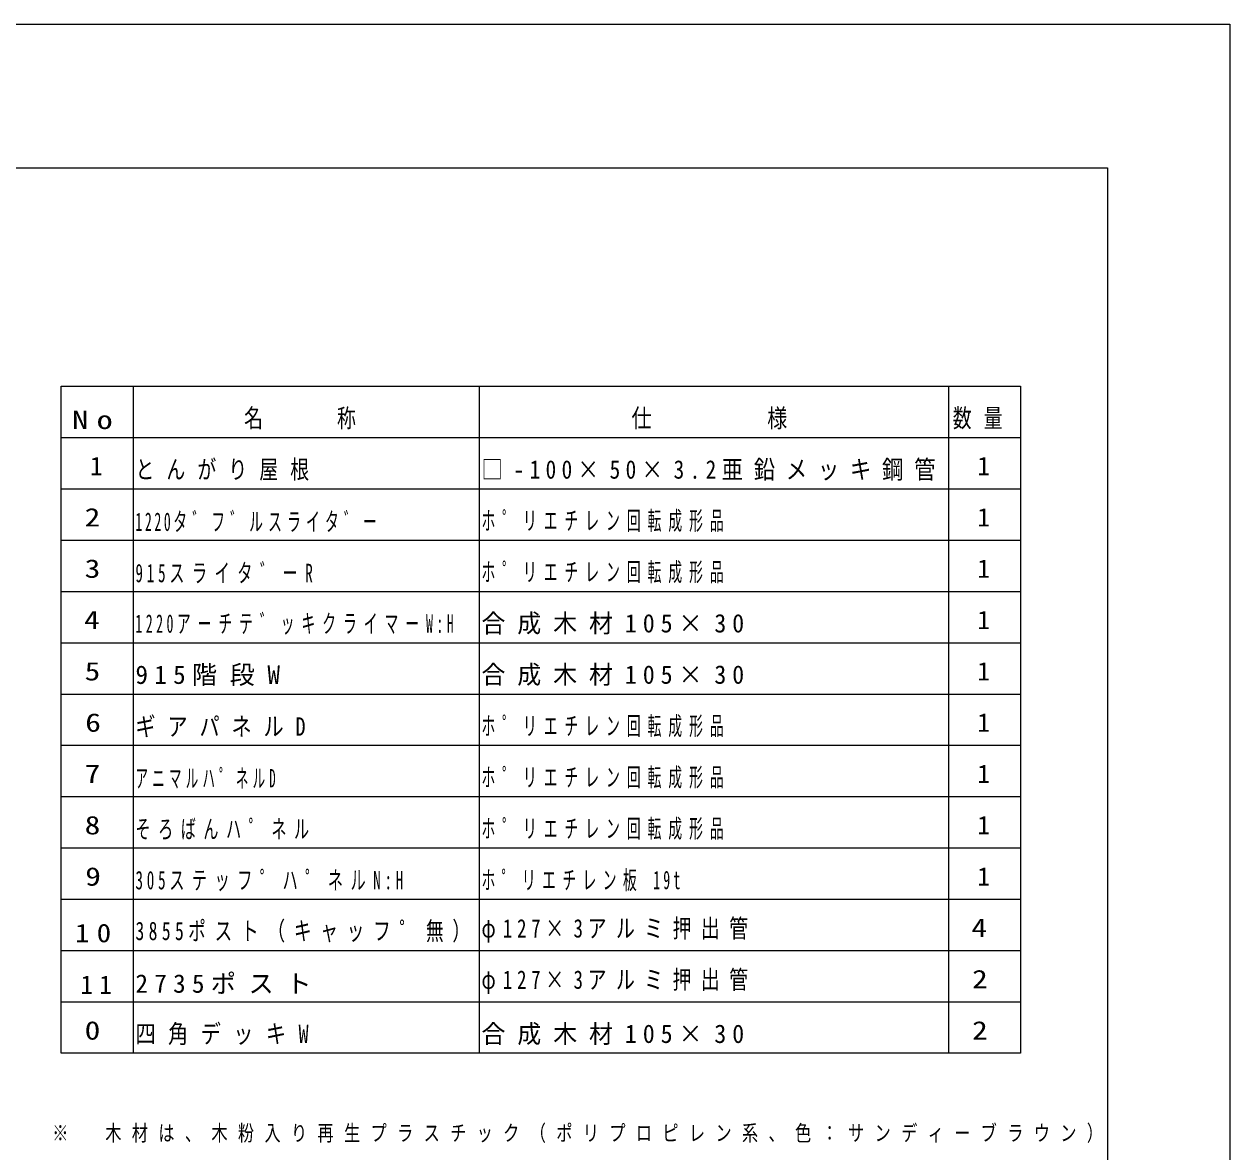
# Model space of a CAD drawing. Units: millimetres on the paper. Extents: x 0 to 420, y -594 to 297.
# Drawn here: x 252.3 to 420, y 140.2 to 297 of the extents above; entities that cross this region are included whole.
import ezdxf
from ezdxf.enums import TextEntityAlignment as Align

# ---------------------------------------------------------------- set-up
doc = ezdxf.new("R2010")
doc.units = ezdxf.units.MM
for name, color, linetype, lineweight in [('0_2', 7, 'Continuous', 13), ('FMT', 7, 'Continuous', 13), ('TEXT', 7, 'Continuous', 13)]:
    doc.layers.add(name, color=color, linetype=linetype, lineweight=lineweight)
doc.styles.add('ＭＳ ゴシック', font='')
doc.styles.get('ＭＳ ゴシック').set_extended_font_data('MS Gothic')

msp = doc.modelspace()

# ---------------------------------------------------------------- linework, layer by layer
at = {"layer": '0_2'}
for p, q in [((257.477, 153.944), (257.477, 246.677)), ((257.477, 246.677), (390.889, 246.677)), ((267.477, 246.677), (267.477, 239.544)), ((315.597, 246.677), (315.597, 239.544)), ((380.889, 246.677), (380.889, 239.544)), ((390.889, 246.677), (390.889, 153.944)), ((257.477, 239.544), (390.889, 239.544)), ((267.477, 239.544), (267.477, 232.411)), ((315.597, 239.544), (315.597, 232.411)), ((380.889, 239.544), (380.889, 232.411)), ((257.477, 232.411), (390.889, 232.411)), ((267.477, 232.411), (267.477, 225.277)), ((315.597, 232.411), (315.597, 225.277)), ((380.889, 232.411), (380.889, 225.277)), ((257.477, 225.277), (390.889, 225.277)), ((267.477, 225.277), (267.477, 218.144)), ((315.597, 225.277), (315.597, 218.144)), ((380.889, 225.277), (380.889, 218.144)), ((257.477, 218.144), (390.889, 218.144)), ((267.477, 218.144), (267.477, 211.011)), ((315.597, 218.144), (315.597, 211.011)), ((380.889, 218.144), (380.889, 211.011)), ((257.477, 211.011), (390.889, 211.011)), ((267.477, 211.011), (267.477, 203.877)), ((315.597, 211.011), (315.597, 203.877)), ((380.889, 211.011), (380.889, 203.877)), ((257.477, 203.877), (390.889, 203.877)), ((267.477, 203.877), (267.477, 196.744)), ((315.597, 203.877), (315.597, 196.744)), ((380.889, 203.877), (380.889, 196.744)), ((257.477, 196.744), (390.889, 196.744)), ((267.477, 196.744), (267.477, 189.611)), ((315.597, 196.744), (315.597, 189.611)), ((380.889, 196.744), (380.889, 189.611)), ((257.477, 189.611), (390.889, 189.611)), ((267.477, 189.611), (267.477, 182.477)), ((315.597, 189.611), (315.597, 182.477)), ((380.889, 189.611), (380.889, 182.477)), ((257.477, 182.477), (390.889, 182.477)), ((267.477, 182.477), (267.477, 175.344)), ((315.597, 182.477), (315.597, 175.344)), ((380.889, 182.477), (380.889, 175.344)), ((257.477, 175.344), (390.889, 175.344)), ((267.477, 175.344), (267.477, 168.211)), ((315.597, 175.344), (315.597, 168.211)), ((380.889, 175.344), (380.889, 168.211)), ((257.477, 168.211), (390.889, 168.211)), ((267.477, 168.211), (267.477, 161.077)), ((315.597, 168.211), (315.597, 161.077)), ((380.889, 168.211), (380.889, 161.077)), ((257.477, 161.077), (390.889, 161.077)), ((267.477, 161.077), (267.477, 153.944)), ((315.597, 161.077), (315.597, 153.944)), ((380.889, 161.077), (380.889, 153.944)), ((390.889, 153.944), (257.477, 153.944))]:
    msp.add_line(p, q, dxfattribs=at)
msp.add_lwpolyline([(0, 297), (420, 297), (420, 0), (0, 0)], close=True, dxfattribs=at)
at = {"layer": 'FMT'}
for p, q in [((28, 277), (403, 277)), ((403, 277), (403, 20))]:
    msp.add_line(p, q, dxfattribs=at)

# ---------------------------------------------------------------- texts
at = {"layer": '0_2', "style": 'ＭＳ ゴシック'}
for p in [(261.477, 233.527), (384.889, 233.527), (384.889, 226.394), (384.889, 219.261), (384.889, 212.127), (384.889, 204.994), (384.889, 197.861), (384.889, 190.727), (384.889, 183.594), (384.889, 176.461)]:
    msp.add_text('1', height=2.566, dxfattribs=at).set_placement(p, align=Align.BOTTOM_LEFT)
at = {"layer": '0_2', "style": 'ＭＳ ゴシック', "width": 1.25}
for s, p in [('2', (260.727, 226.394)), ('3', (260.727, 219.261)), ('4', (260.644, 212.127)), ('5', (260.727, 204.994)), ('6', (260.811, 197.861)), ('7', (260.727, 190.727)), ('8', (260.727, 183.594)), ('9', (260.811, 176.461)), ('4', (384.055, 169.327)), ('2', (384.139, 162.194)), ('0', (260.727, 155.061)), ('2', (384.139, 155.061))]:
    msp.add_text(s, height=2.566, dxfattribs=at).set_placement(p, align=Align.BOTTOM_LEFT)
at = {"layer": '0_2', "char_height": 2.566, "attachment_point": 7, "style": 'ＭＳ ゴシック'}
for s, insert in [('\\T1.5;\\W1.3;No', (258.977, 240.661)), ('\\T1.64;\\W0.75;名\u3000\u3000称', (282.904, 240.661)), ('\\T1.5;\\W0.8;仕\u3000\\~\\~\\~\\~\\~様', (336.776, 240.661)), ('\\T1.64;\\W0.75;数量', (381.455, 240.661)), ('\\T1.64;\\W0.75;とんがり屋根', (267.794, 233.527)), ('\\T1.5;\\W0.85;□-100×50×3.2亜鉛メッキ鋼管', (315.914, 233.527)), ('\\T1.37;\\W0.55;1220タ゛フ゛ルスライタ゛ー', (267.794, 226.394)), ('\\T1.5;\\W0.55;ホ゜リエチレン回転成形品', (315.914, 226.394)), ('\\T1.5;\\W0.6;915スライタ゛ーR', (267.794, 219.261)), ('\\T1.5;\\W0.55;ホ゜リエチレン回転成形品', (315.914, 219.261)), ('\\T1.5;\\W0.55;1220アーチテ゛ッキクライマーW:H', (267.794, 212.127)), ('\\T1.5;\\W0.95;合成木材105×30', (315.914, 212.127)), ('\\T1.5;915階段W', (267.794, 204.994)), ('\\T1.5;\\W0.95;合成木材105×30', (315.914, 204.994)), ('\\T1.59;\\W0.8;ギアパネルD', (267.794, 197.861)), ('\\T1.5;\\W0.55;ホ゜リエチレン回転成形品', (315.914, 197.861)), ('\\T1.33;\\W0.5;アニマルハ゜ネルD', (267.794, 190.727)), ('\\T1.5;\\W0.55;ホ゜リエチレン回転成形品', (315.914, 190.727)), ('\\T1.5;\\W0.6;そろばんハ゜ネル', (267.794, 183.594)), ('\\T1.5;\\W0.55;ホ゜リエチレン回転成形品', (315.914, 183.594)), ('\\T1.5;\\W0.6;305ステッフ゜ハ゜ネルN:H', (267.794, 176.461)), ('\\T1.46;\\W0.55;ホ゜リエチレン板\\~19t', (315.914, 176.461)), ('\\T1.5;\\W0.75;φ127×3アルミ押出管', (315.914, 169.327)), ('\\T1.5;\\W1.15;10', (259.394, 169.327)), ('\\T1.5;\\W0.7;3855ポスト（キャッフ゜無）', (267.794, 169.327)), ('\\T1.5;11', (260.144, 162.194)), ('\\T1.5;2735ポスト', (267.794, 162.194)), ('\\T1.5;\\W0.75;φ127×3アルミ押出管', (315.914, 162.194)), ('\\T1.62;\\W0.8;四角デッキW', (267.794, 155.061)), ('\\T1.5;\\W0.95;合成木材105×30', (315.914, 155.061))]:
    msp.add_mtext(s, dxfattribs=dict(at, insert=insert))
at = {"layer": 'TEXT', "insert": (256.221, 141.465), "char_height": 2.199, "attachment_point": 7, "style": 'ＭＳ ゴシック'}
msp.add_mtext('\\T1.64;\\W0.75;※\u3000木材は、木粉入り再生プラスチック（ポリプロピレン系、色：サンディーブラウン）', dxfattribs=at)

doc.saveas('drawing.dxf')
